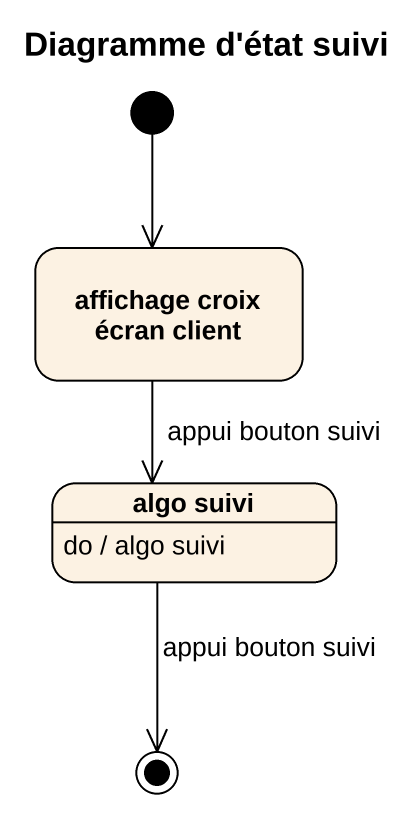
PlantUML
@startuml
title Diagramme d'état suivi
hide empty description
state "affichage croix écran client" as affichage_croix_écran_client
state "algo suivi" as algo_suivi
algo_suivi : do / algo suivi
[*] --> affichage_croix_écran_client
affichage_croix_écran_client --> algo_suivi : appui bouton suivi
algo_suivi --> [*] : appui bouton suivi
@enduml
